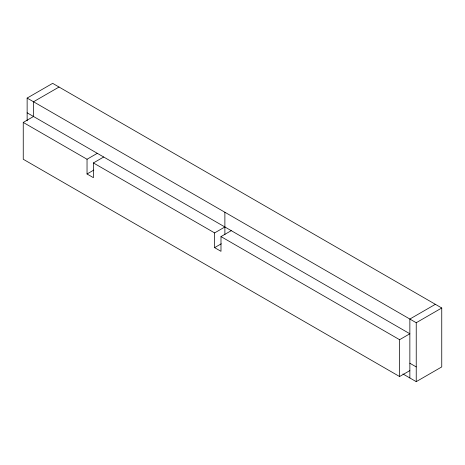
<?xml version="1.0" encoding="UTF-8"?>
<svg xmlns="http://www.w3.org/2000/svg" width="465" height="465" viewBox="0 0 465 465"><rect width="100%" height="100%" fill="white"/><g stroke="black" fill="none" stroke-linecap="round" stroke-linejoin="round"><path stroke-width="0.7" d="M27.139 120.784L27.139 98.08L52.655 83.351L441.75 307.993L441.75 366.92L416.233 381.649L402.934 373.97M59.032 87.036L33.521 101.765L33.521 116.494L23.25 122.423L23.25 159.251L399.586 376.528L409.857 370.599M23.25 122.423L87.036 159.251L97.307 153.322M87.036 159.251L87.036 173.986L93.413 177.665L93.413 162.936L103.683 157.007M87.036 173.986L93.82 170.068M93.413 162.936L214.609 232.907L224.88 226.978M214.609 232.907L214.609 247.636L220.985 251.321L220.985 236.586L231.256 230.657M214.609 247.636L221.253 243.8M435.374 304.313L409.857 319.042L409.857 377.964M27.139 98.08L416.233 322.727L441.75 307.993M220.985 236.586L399.586 339.7L409.857 333.771L27.139 112.815M409.857 363.235L416.233 366.92M416.233 322.727L416.233 381.649M399.586 339.7L399.586 376.528M224.88 212.243L224.88 234.691"/></g></svg>
